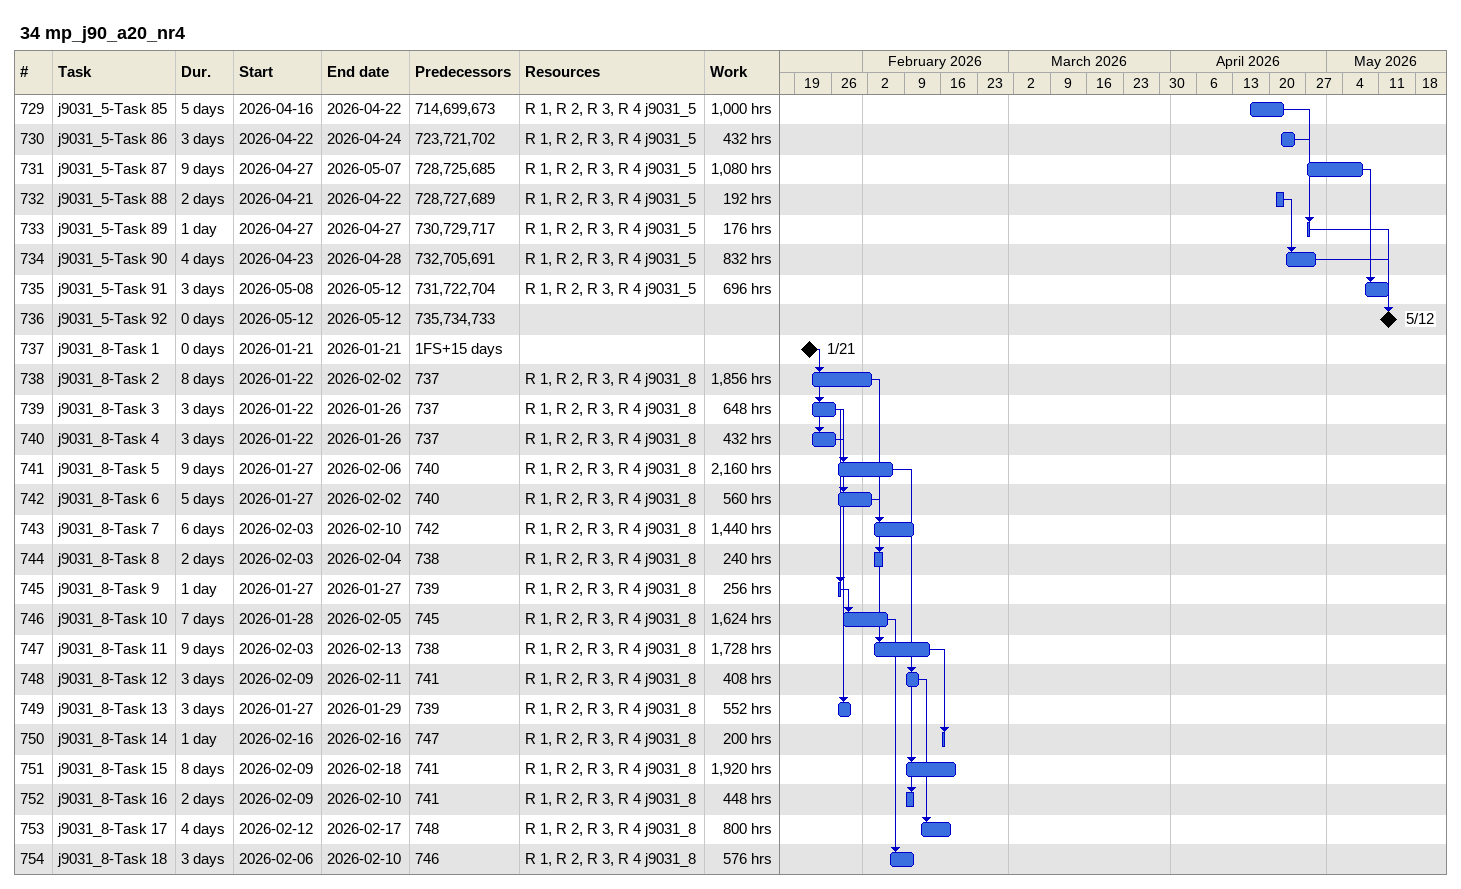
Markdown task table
34 mp_j90_a20_nr4

| ID | Task | Duration | Start | Finish | Predecessors | Resources | Work (h) |
|---|---|---|---|---|---|---|---|
| 729 | j9031_5-Task 85 | 5d | 2026-04-16 | 2026-04-22 | 714, 699, 673 | R 1, R 2, R 3, R 4 j9031_5 | 1000 |
| 730 | j9031_5-Task 86 | 3d | 2026-04-22 | 2026-04-24 | 723, 721, 702 | R 1, R 2, R 3, R 4 j9031_5 | 432 |
| 731 | j9031_5-Task 87 | 9d | 2026-04-27 | 2026-05-07 | 728, 725, 685 | R 1, R 2, R 3, R 4 j9031_5 | 1080 |
| 732 | j9031_5-Task 88 | 2d | 2026-04-21 | 2026-04-22 | 728, 727, 689 | R 1, R 2, R 3, R 4 j9031_5 | 192 |
| 733 | j9031_5-Task 89 | 1d | 2026-04-27 | 2026-04-27 | 730, 729, 717 | R 1, R 2, R 3, R 4 j9031_5 | 176 |
| 734 | j9031_5-Task 90 | 4d | 2026-04-23 | 2026-04-28 | 732, 705, 691 | R 1, R 2, R 3, R 4 j9031_5 | 832 |
| 735 | j9031_5-Task 91 | 3d | 2026-05-08 | 2026-05-12 | 731, 722, 704 | R 1, R 2, R 3, R 4 j9031_5 | 696 |
| 736 | j9031_5-Task 92 | 0d | 2026-05-12 | 2026-05-12 | 735, 734, 733 |  |  |
| 737 | j9031_8-Task 1 | 0d | 2026-01-21 | 2026-01-21 | 1FS+15d |  |  |
| 738 | j9031_8-Task 2 | 8d | 2026-01-22 | 2026-02-02 | 737 | R 1, R 2, R 3, R 4 j9031_8 | 1856 |
| 739 | j9031_8-Task 3 | 3d | 2026-01-22 | 2026-01-26 | 737 | R 1, R 2, R 3, R 4 j9031_8 | 648 |
| 740 | j9031_8-Task 4 | 3d | 2026-01-22 | 2026-01-26 | 737 | R 1, R 2, R 3, R 4 j9031_8 | 432 |
| 741 | j9031_8-Task 5 | 9d | 2026-01-27 | 2026-02-06 | 740 | R 1, R 2, R 3, R 4 j9031_8 | 2160 |
| 742 | j9031_8-Task 6 | 5d | 2026-01-27 | 2026-02-02 | 740 | R 1, R 2, R 3, R 4 j9031_8 | 560 |
| 743 | j9031_8-Task 7 | 6d | 2026-02-03 | 2026-02-10 | 742 | R 1, R 2, R 3, R 4 j9031_8 | 1440 |
| 744 | j9031_8-Task 8 | 2d | 2026-02-03 | 2026-02-04 | 738 | R 1, R 2, R 3, R 4 j9031_8 | 240 |
| 745 | j9031_8-Task 9 | 1d | 2026-01-27 | 2026-01-27 | 739 | R 1, R 2, R 3, R 4 j9031_8 | 256 |
| 746 | j9031_8-Task 10 | 7d | 2026-01-28 | 2026-02-05 | 745 | R 1, R 2, R 3, R 4 j9031_8 | 1624 |
| 747 | j9031_8-Task 11 | 9d | 2026-02-03 | 2026-02-13 | 738 | R 1, R 2, R 3, R 4 j9031_8 | 1728 |
| 748 | j9031_8-Task 12 | 3d | 2026-02-09 | 2026-02-11 | 741 | R 1, R 2, R 3, R 4 j9031_8 | 408 |
| 749 | j9031_8-Task 13 | 3d | 2026-01-27 | 2026-01-29 | 739 | R 1, R 2, R 3, R 4 j9031_8 | 552 |
| 750 | j9031_8-Task 14 | 1d | 2026-02-16 | 2026-02-16 | 747 | R 1, R 2, R 3, R 4 j9031_8 | 200 |
| 751 | j9031_8-Task 15 | 8d | 2026-02-09 | 2026-02-18 | 741 | R 1, R 2, R 3, R 4 j9031_8 | 1920 |
| 752 | j9031_8-Task 16 | 2d | 2026-02-09 | 2026-02-10 | 741 | R 1, R 2, R 3, R 4 j9031_8 | 448 |
| 753 | j9031_8-Task 17 | 4d | 2026-02-12 | 2026-02-17 | 748 | R 1, R 2, R 3, R 4 j9031_8 | 800 |
| 754 | j9031_8-Task 18 | 3d | 2026-02-06 | 2026-02-10 | 746 | R 1, R 2, R 3, R 4 j9031_8 | 576 |
